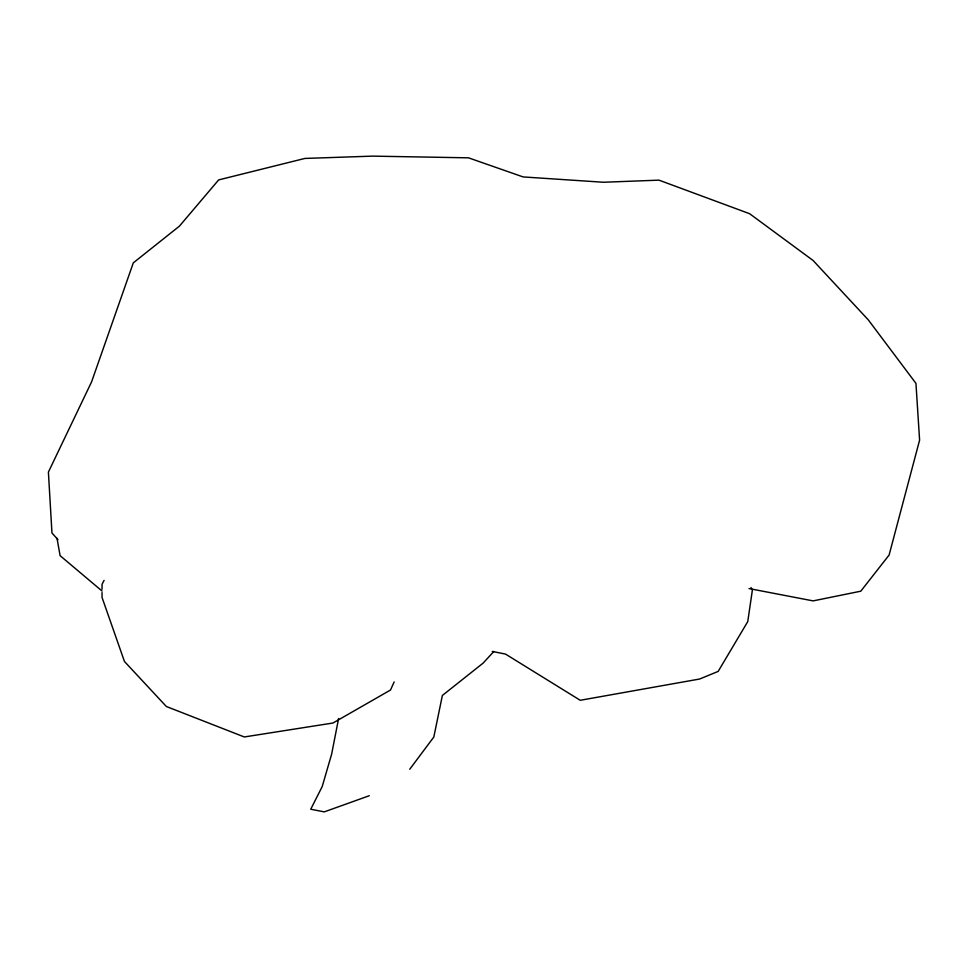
<?xml version="1.0" encoding="UTF-8"?>
<svg xmlns="http://www.w3.org/2000/svg" width="968" height="968" viewBox="0 0 968 968"><rect width="100%" height="100%" fill="white"/><g stroke="black" fill="none" stroke-linecap="round" stroke-linejoin="round"><path stroke-width="1.45" d="M338.606 718.462L331.673 754.011L322.211 786.548L310.728 809.236L324.268 811.874L369.304 795.72M394.157 681.932L390.479 690.039L332.992 723.011L244.311 736.963L166.351 706.495L124.448 661.471L102.039 597.438L102.039 592.573M104.084 580.364L102.039 584.309L102.039 589.173M409.754 769.233L433.821 737.023L442.376 695.447L483.177 663.068L493.837 651.464M749.026 588.568L813.12 600.886L860.794 591.194L889.096 555.063L919.6 440.137L915.946 383.364L868.272 319.851L813.072 260.465L749.595 213.698L658.966 180.145L603.5 182.25L523.119 176.926L468.512 157.832L372.644 156.126L304.884 158.437L218.647 179.915L179.443 226.125L133.306 262.86L91.573 381.9L48.4 472.094L51.957 532.981L57.959 539.672M492.24 651.428L505.514 654.09L580.243 700.288L699.61 679.028L718.171 671.405L747.756 621.601L752.354 590.238L751.011 587.54M102.1 591.061L60.101 555.668L57.003 538.232"/></g></svg>
